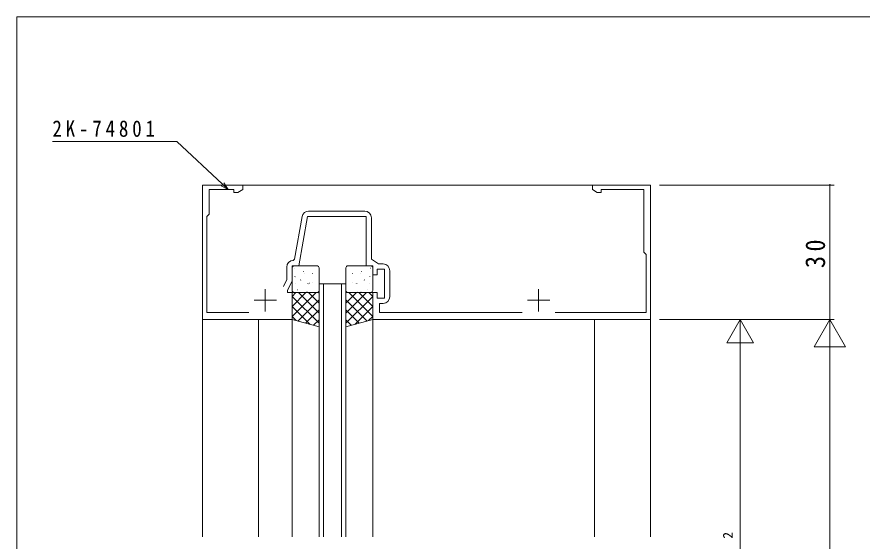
# Model space of a CAD drawing. Units: millimetres on the paper. Extents: x -397 to 397, y -282 to 282.
# Drawn here: x -393.9 to -205.3, y 162.4 to 279.3 of the extents above; entities that cross this region are included whole.
import ezdxf
from ezdxf.enums import TextEntityAlignment as Align

# ---------------------------------------------------------------- set-up
doc = ezdxf.new("R2010")
doc.units = ezdxf.units.MM
for name, color, linetype, lineweight in [('0-1_YKK_ZWAK', 7, 'Continuous', 18), ('0-3_YKK_11', 7, 'Continuous', 18), ('0-4_YKK_12', 2, 'Continuous', 18), ('0-6_YKK_13', 4, 'Continuous', 18), ('0-7_YKK_D', 6, 'Continuous', 18)]:
    doc.layers.add(name, color=color, linetype=linetype, lineweight=lineweight)
doc.styles.add('ＭＳ ゴシック', font='')
doc.styles.get('ＭＳ ゴシック').set_extended_font_data('MS Gothic')

msp = doc.modelspace()

# ---------------------------------------------------------------- linework, layer by layer
at = {"layer": '0-1_YKK_ZWAK'}
for p in [(-393.908, -245.7), (376.092, 279.3)]:
    msp.add_line(p, (-393.908, 279.3), dxfattribs=at)
at = {"layer": '0-3_YKK_11'}
for p, q in [((-352.484, 241.8), (-352.484, 211.8)), ((-343.484, 241.8), (-352.484, 241.8)), ((-343.484, 240.8), (-343.484, 241.8)), ((-265.484, 241.8), (-265.484, 240.8)), ((-252.484, 241.8), (-265.484, 241.8)), ((-252.484, 211.8), (-252.484, 241.8)), ((-350.984, 240.8), (-345.484, 240.8)), ((-350.984, 235.3), (-350.984, 240.8)), ((-345.484, 240.8), (-345.484, 240.17)), ((-345.484, 240.17), (-344.575, 240.17)), ((-344.575, 240.17), (-343.484, 240.8)), ((-265.484, 240.8), (-264.393, 240.17)), ((-264.393, 240.17), (-263.484, 240.17)), ((-263.484, 240.8), (-253.984, 240.8)), ((-263.484, 240.17), (-263.484, 240.8)), ((-253.984, 240.8), (-253.984, 226.8)), ((-316.284, 236), (-328.793, 236)), ((-351.484, 234.8), (-350.984, 235.3)), ((-351.484, 213.4), (-351.484, 234.8)), ((-330.27, 234.76), (-331.947, 225.247)), ((-330.984, 223.8), (-329.045, 234.8)), ((-329.045, 234.8), (-315.984, 234.8)), ((-315.984, 234.8), (-315.984, 223.8)), ((-314.784, 225.3), (-314.784, 234.5)), ((-253.984, 226.8), (-253.484, 226.3)), ((-331.947, 225.247), (-332.233, 224.999)), ((-313.213, 224.2), (-314.784, 225.3)), ((-253.484, 226.3), (-253.484, 213.4)), ((-333.684, 223.5), (-333.684, 220.711)), ((-332.484, 223.8), (-330.984, 223.8)), ((-332.484, 220.445), (-332.484, 223.8)), ((-315.984, 223.8), (-314.484, 223.8)), ((-314.484, 223.8), (-314.484, 221.8)), ((-313.484, 223), (-311.884, 223)), ((-313.484, 221.8), (-313.484, 223)), ((-312.184, 224.2), (-313.213, 224.2)), ((-311.884, 223), (-311.884, 216.6)), ((-310.684, 216.9), (-310.684, 222.7)), ((-333.684, 220.711), (-334.39, 219.196)), ((-314.484, 221.8), (-313.484, 221.8)), ((-333.484, 218.3), (-332.484, 220.445)), ((-338.484, 218.6), (-338.484, 213.6)), ((-333.484, 217.8), (-333.484, 218.3)), ((-332.484, 217.8), (-333.484, 217.8)), ((-332.484, 211.8), (-332.484, 217.8)), ((-314.484, 217.8), (-314.484, 211.8)), ((-313.484, 217.8), (-314.484, 217.8)), ((-313.484, 216.6), (-313.484, 217.8)), ((-277.484, 218.6), (-277.484, 213.6)), ((-340.984, 216.1), (-335.984, 216.1)), ((-311.884, 216.6), (-313.484, 216.6)), ((-312.984, 215.4), (-312.184, 215.4)), ((-312.984, 213.4), (-312.984, 215.4)), ((-279.984, 216.1), (-274.984, 216.1)), ((-342.168, 213.4), (-351.484, 213.4)), ((-281.168, 213.4), (-312.984, 213.4)), ((-253.484, 213.4), (-273.8, 213.4)), ((-352.484, 211.8), (-332.484, 211.8)), ((-314.484, 211.8), (-252.484, 211.8))]:
    msp.add_line(p, q, dxfattribs=at)
for centre, start, end in [((-328.793, 234.5), 90.00001, 169.99999), ((-316.284, 234.5), 0.00001, 89.99999), ((-332.184, 223.5), 91.87261, 180), ((-312.184, 222.7), 0.00001, 89.99999), ((-312.184, 216.9), 270.00001, 359.99999)]:
    msp.add_arc(centre, 1.5, start, end, dxfattribs=at)
at = {"layer": '0-4_YKK_12'}
for p, q in [((-352.484, 241.8), (-352.484, 163.3)), ((-352.484, 241.8), (-252.484, 241.8)), ((-252.484, 241.8), (-252.484, 163.3)), ((-326.484, 219.8), (-320.484, 219.8)), ((-326.484, 163.3), (-326.484, 219.8)), ((-325.484, 219.8), (-325.484, 163.3)), ((-321.484, 163.3), (-321.484, 219.8)), ((-320.484, 219.8), (-320.484, 163.3)), ((-339.984, 211.8), (-339.984, 163.3)), ((-332.484, 211.8), (-332.484, 163.3)), ((-314.484, 211.8), (-314.484, 163.3)), ((-264.984, 211.8), (-264.984, 163.3))]:
    msp.add_line(p, q, dxfattribs=at)
at = {"layer": '0-6_YKK_13'}
for p, q in [((-332.484, 223.3), (-332.484, 218.3)), ((-332.04, 223.236), (-331.996, 223.26)), ((-326.984, 223.8), (-331.984, 223.8)), ((-326.484, 218.3), (-326.484, 223.3)), ((-320.484, 218.3), (-320.484, 223.3)), ((-319.984, 223.8), (-314.984, 223.8)), ((-314.928, 223.236), (-314.972, 223.26)), ((-314.484, 223.3), (-314.484, 218.3)), ((-331.848, 221.292), (-331.801, 221.38)), ((-330.015, 222.502), (-329.971, 222.526)), ((-329.701, 222.082), (-329.695, 222.09)), ((-327.939, 222.07), (-327.895, 222.094)), ((-319.03, 222.07), (-319.073, 222.094)), ((-317.267, 222.082), (-317.274, 222.09)), ((-316.953, 222.502), (-316.997, 222.526)), ((-315.12, 221.292), (-315.167, 221.38)), ((-331.676, 219.877), (-331.67, 219.885)), ((-330.606, 220.612), (-330.563, 220.636)), ((-328.958, 219.767), (-328.912, 219.855)), ((-328.582, 219.878), (-328.538, 219.902)), ((-327.915, 220.062), (-327.909, 220.07)), ((-319.053, 220.062), (-319.059, 220.07)), ((-318.387, 219.878), (-318.43, 219.902)), ((-318.01, 219.767), (-318.056, 219.855)), ((-316.362, 220.612), (-316.406, 220.636)), ((-315.292, 219.877), (-315.299, 219.885)), ((-332.484, 217.8), (-326.484, 217.8)), ((-332.484, 211.8), (-332.484, 217.8)), ((-332.484, 212.461), (-327.145, 217.8)), ((-332.484, 214.706), (-329.39, 217.8)), ((-332.484, 216.951), (-331.635, 217.8)), ((-326.484, 210.974), (-332.484, 216.974)), ((-332.386, 217.8), (-326.984, 217.8)), ((-331.25, 218.421), (-331.206, 218.445)), ((-326.484, 213.219), (-331.065, 217.8)), ((-329.857, 217.895), (-329.85, 217.902)), ((-329.173, 217.988), (-329.129, 218.012)), ((-326.484, 215.465), (-328.82, 217.8)), ((-326.484, 217.71), (-326.574, 217.8)), ((-326.484, 217.8), (-326.484, 210.193)), ((-320.484, 217.8), (-320.484, 210.193)), ((-314.484, 217.8), (-320.484, 217.8)), ((-320.484, 213.219), (-315.904, 217.8)), ((-320.484, 215.465), (-318.149, 217.8)), ((-320.484, 217.71), (-320.394, 217.8)), ((-320.484, 210.974), (-314.484, 216.974)), ((-314.583, 217.8), (-319.984, 217.8)), ((-314.484, 212.461), (-319.823, 217.8)), ((-317.795, 217.988), (-317.839, 218.012)), ((-314.484, 214.706), (-317.578, 217.8)), ((-317.111, 217.895), (-317.118, 217.902)), ((-315.719, 218.421), (-315.763, 218.445)), ((-314.484, 216.951), (-315.333, 217.8)), ((-314.484, 211.8), (-314.484, 217.8)), ((-331.235, 211.465), (-326.484, 216.216)), ((-315.733, 211.465), (-320.484, 216.216)), ((-328.483, 210.728), (-332.484, 214.729)), ((-329.464, 210.991), (-326.484, 213.971)), ((-317.504, 210.991), (-320.484, 213.971)), ((-318.485, 210.728), (-314.484, 214.729)), ((-331.549, 211.55), (-332.484, 212.484)), ((-326.484, 210.193), (-332.484, 211.8)), ((-327.693, 210.517), (-326.484, 211.726)), ((-320.484, 210.193), (-314.484, 211.8)), ((-319.275, 210.517), (-320.484, 211.726)), ((-315.419, 211.55), (-314.484, 212.484))]:
    msp.add_line(p, q, dxfattribs=at)
for centre, start, end in [((-331.984, 223.3), 90, 180), ((-326.984, 223.3), 0, 90), ((-319.984, 223.3), 90, 180), ((-314.984, 223.3), 0, 90), ((-331.984, 218.3), 180, 270), ((-326.984, 218.3), 270, 0), ((-319.984, 218.3), 180, 270), ((-314.984, 218.3), 270, 0)]:
    msp.add_arc(centre, 0.5, start, end, dxfattribs=at)
at = {"layer": '0-7_YKK_D'}
for p, q in [((-358.22, 251.502), (-385.986, 251.502)), ((-348.031, 241.962), (-358.22, 251.502)), ((-346.79, 240.8), (-348.342, 241.629)), ((-346.79, 240.8), (-348.031, 241.962)), ((-347.719, 242.294), (-346.79, 240.8)), ((-250.484, 241.8), (-211.484, 241.8)), ((-212.484, 241.8), (-212.484, 211.801)), ((-250.484, 211.801), (-211.484, 211.801)), ((-250.484, 211.8), (-231.484, 211.8)), ((-250.484, 211.8), (-211.484, 211.8)), ((-232.484, 211.8), (-235.484, 206.604)), ((-232.484, 211.8), (-232.484, 201.408)), ((-232.484, 211.8), (-229.484, 206.604)), ((-212.484, 211.8), (-215.984, 205.738)), ((-212.484, 211.8), (-212.484, 199.676)), ((-212.484, 211.8), (-208.984, 205.738)), ((-235.484, 206.604), (-229.484, 206.604)), ((-232.484, 117.8), (-232.484, 205.8)), ((-215.984, 205.738), (-208.984, 205.738)), ((-212.484, 204.8), (-212.484, -133.7))]:
    msp.add_line(p, q, dxfattribs=at)
for start, end in [(90, 270), (270, 90)]:
    msp.add_arc((-212.484, 241.8), 0.106, start, end, dxfattribs=at)

# ---------------------------------------------------------------- texts
at = {"layer": '0-7_YKK_D', "color": 7, "style": 'ＭＳ ゴシック'}
msp.add_text('2', height=2.199, rotation=90, dxfattribs=at).set_placement((-233.484, 162.92), align=Align.BOTTOM_LEFT)
at = {"layer": '0-7_YKK_D', "color": 7, "insert": (-385.986, 252.502), "char_height": 3.666, "attachment_point": 7, "style": 'ＭＳ ゴシック'}
msp.add_mtext('\\T1.4;\\W0.85;2K-74801', dxfattribs=at)
at = {"layer": '0-7_YKK_D', "color": 7, "insert": (-213.484, 223.28), "char_height": 4.399, "attachment_point": 7, "rotation": 90, "style": 'ＭＳ ゴシック'}
msp.add_mtext('\\T1.37;\\W0.9;30', dxfattribs=at)

doc.saveas('drawing.dxf')
